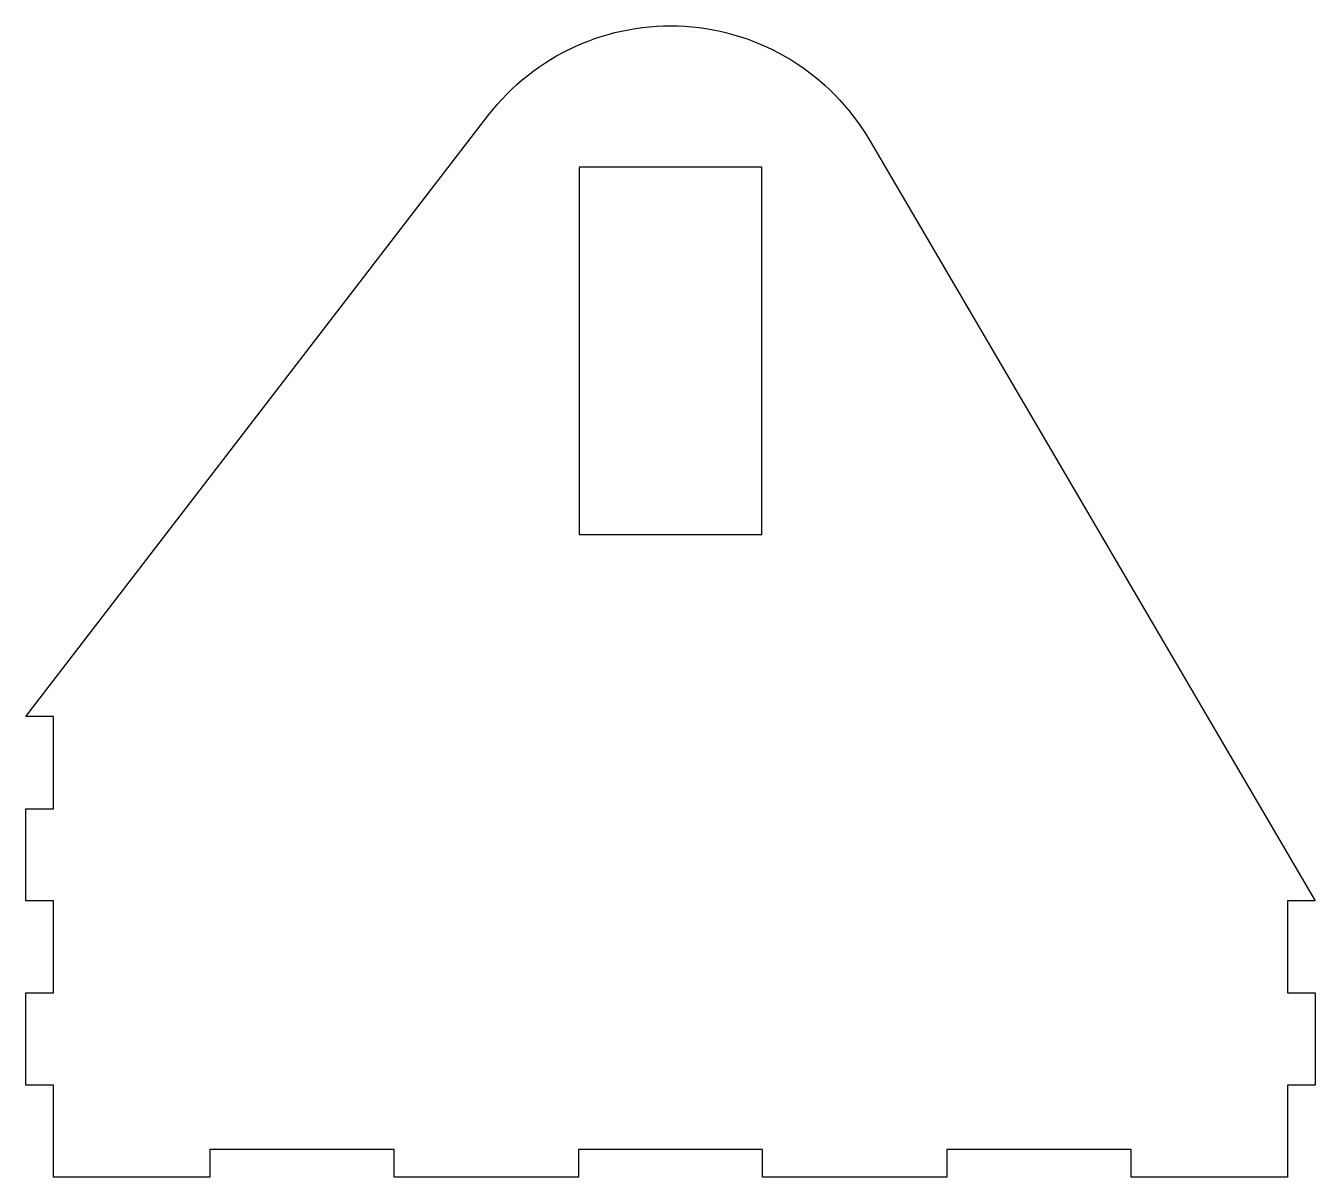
# Model space of a CAD drawing. Header units: millimetres. Extents: x 68 to 208, y 15 to 140.
import ezdxf

# ---------------------------------------------------------------- set-up
doc = ezdxf.new("R2010")
doc.units = ezdxf.units.MM
doc.layers.get('0').update_dxf_attribs({"linetype": 'CONTINUOUS'})

msp = doc.modelspace()

# ---------------------------------------------------------------- linework, layer by layer
msp.add_lwpolyline([(71, 15.42), (71, 25.42), (68, 25.42), (68, 35.42), (71, 35.42), (71, 45.42), (68, 45.42), (68, 55.42), (71, 55.42), (71, 65.42), (68, 65.42), (118.18, 130.66, -0.532048), (159.57, 128.06), (208, 45.42), (205, 45.42), (205, 35.42), (208, 35.42), (208, 25.42), (205, 25.42), (205, 15.42), (188, 15.42), (188, 18.42), (168, 18.42), (168, 15.42), (148, 15.42), (148, 18.42), (128, 18.42), (128, 15.42), (108, 15.42), (108, 18.42), (88, 18.42), (88, 15.42)], format="xyb", close=True)
msp.add_lwpolyline([(147.91, 125.07), (128.09, 125.07), (128.09, 85.2), (147.91, 85.2)], close=True)

doc.saveas('drawing.dxf')
